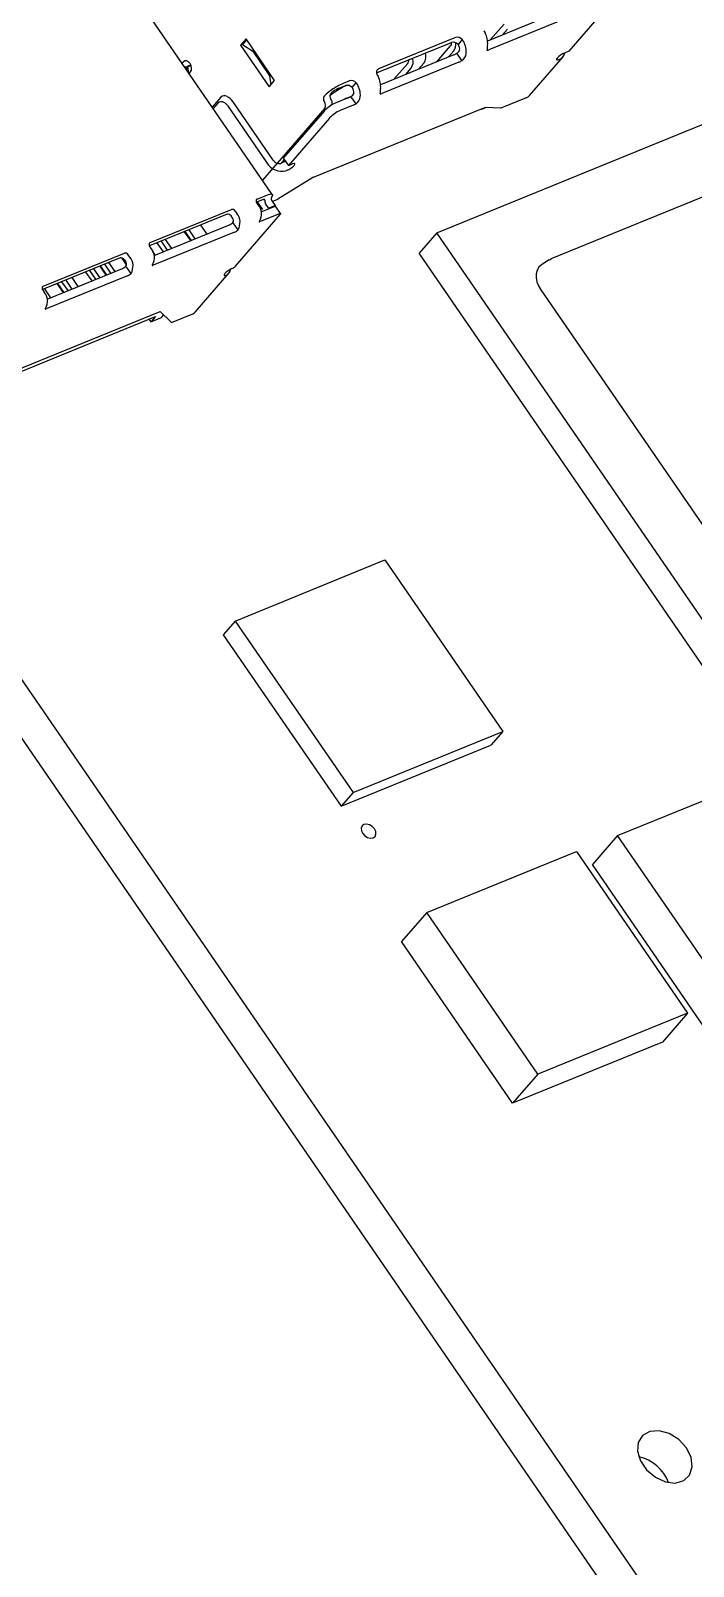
# Model space of a CAD drawing. Header units: millimetres. Extents: x 2 to 1109, y 2 to 430.
# Drawn here: x 230.3 to 251.9, y 41.4 to 91.6 of the extents above; entities that cross this region are included whole.
import ezdxf

# ---------------------------------------------------------------- set-up
doc = ezdxf.new("R2010")
doc.units = ezdxf.units.MM
doc.header["$LTSCALE"] = 0.5
doc.layers.add('几何体', color=7, linetype='Continuous')

msp = doc.modelspace()

# ---------------------------------------------------------------- linework, layer by layer
at = {"layer": '几何体'}
for p, q in [((238.156, 86.2), (229.413, 98.929)), ((249.188, 92.433), (247.84, 90.878)), ((247.587, 92.19), (245.19, 91.213)), ((247.752, 91.95), (245.235, 90.924)), ((244.143, 91.327), (241.626, 90.301)), ((243.529, 84.95), (259.609, 91.508)), ((245.727, 91.766), (245.278, 91.249)), ((245.663, 91.406), (245.837, 91.606)), ((237.297, 91.287), (237.114, 91.076)), ((237.114, 91.076), (237.184, 91.104)), ((237.114, 91.076), (238.049, 89.715)), ((237.317, 91.258), (237.184, 91.104)), ((237.184, 91.104), (237.517, 90.881)), ((238.232, 89.926), (237.297, 91.287)), ((237.517, 90.881), (237.55, 90.919)), ((237.517, 90.881), (238.066, 90.081)), ((241.56, 90.172), (244.006, 91.169)), ((243.53, 90.536), (243.979, 91.053)), ((243.915, 90.693), (244.089, 90.893)), ((244.361, 91.262), (244.224, 91.104)), ((247.84, 90.878), (247.7, 90.821)), ((235.399, 90.366), (235.341, 90.299)), ((235.504, 90.408), (235.399, 90.366)), ((235.432, 90.167), (235.399, 90.366)), ((235.495, 90.432), (235.401, 90.394)), ((244.091, 90.765), (241.694, 89.787)), ((244.256, 90.524), (241.739, 89.498)), ((242.132, 89.966), (242.581, 90.483)), ((242.517, 90.123), (242.691, 90.323)), ((243.11, 90.494), (242.936, 90.294)), ((244.352, 90.576), (244.187, 90.816)), ((246.558, 89.432), (247.655, 90.698)), ((247.517, 90.611), (247.552, 90.625)), ((235.442, 90.151), (235.487, 90.203)), ((238.049, 89.715), (238.232, 89.926)), ((238.066, 90.081), (238.099, 90.119)), ((238.066, 90.081), (238.112, 89.788)), ((240.682, 89.916), (240.473, 89.83)), ((240.763, 89.693), (240.9, 89.851)), ((236.474, 89.38), (236.194, 89.057)), ((240.63, 89.353), (240.211, 89.182)), ((240.336, 89.672), (240.545, 89.758)), ((240.61, 89.767), (240.557, 89.746)), ((240.585, 89.347), (240.727, 89.405)), ((240.891, 89.165), (240.726, 89.405)), ((246.455, 89.36), (245.625, 89.021)), ((236.375, 89.185), (236.225, 89.012)), ((236.692, 89.106), (237.978, 87.233)), ((238.188, 87.318), (236.902, 89.191)), ((239.875, 89.024), (237.834, 86.669)), ((239.864, 88.938), (238.516, 87.383)), ((239.504, 86.763), (245.097, 89.044)), ((240.795, 89.113), (240.375, 88.942)), ((244.99, 88.98), (244.979, 88.996)), ((245.144, 89.042), (244.99, 88.98)), ((244.99, 88.98), (245.018, 89.012)), ((245.625, 89.021), (245.097, 89.044)), ((258.935, 88.853), (247.287, 84.103)), ((217.594, 88.346), (250.298, 40.735)), ((240.029, 88.698), (238.681, 87.143)), ((216.863, 87.502), (249.567, 39.892)), ((238.446, 87.219), (238.548, 87.336)), ((238.516, 87.383), (238.681, 87.143)), ((238.546, 87.333), (238.552, 87.33)), ((238.473, 87.23), (238.438, 87.215)), ((238.638, 86.989), (238.603, 86.975)), ((238.681, 87.143), (238.821, 87.2)), ((239.504, 86.763), (238.336, 86.049)), ((237.836, 86.022), (237.643, 85.944)), ((237.698, 85.864), (237.643, 85.944)), ((237.658, 86.052), (237.973, 86.181)), ((237.845, 85.707), (237.674, 85.956)), ((237.789, 85.63), (238.227, 85.809)), ((238.038, 85.75), (237.939, 85.894)), ((238.248, 85.835), (238.038, 85.75)), ((238.149, 85.98), (238.248, 85.835)), ((238.153, 85.974), (238.336, 86.049)), ((238.248, 85.835), (238.223, 85.807)), ((238.429, 85.573), (238.264, 85.813)), ((236.682, 85.552), (234.147, 84.518)), ((234.162, 84.627), (236.819, 85.71)), ((236.862, 85.42), (236.807, 85.5)), ((236.944, 85.659), (236.999, 85.579)), ((236.954, 83.858), (238.416, 85.545)), ((238.392, 85.569), (237.763, 85.312)), ((238.014, 85.722), (238.038, 85.75)), ((236.924, 84.97), (234.267, 83.887)), ((234.293, 84.205), (236.759, 85.21)), ((235.489, 84.692), (235.289, 84.984)), ((235.301, 84.989), (235.501, 84.697)), ((235.429, 85.041), (235.629, 84.749)), ((235.813, 85.198), (236.013, 84.906)), ((237.036, 85.047), (236.871, 85.287)), ((243.529, 84.95), (242.953, 84.286)), ((256.176, 66.537), (243.529, 84.95)), ((234.202, 84.438), (234.147, 84.518)), ((234.335, 84.222), (234.246, 84.352)), ((234.598, 84.329), (234.398, 84.62)), ((234.732, 84.384), (234.532, 84.675)), ((234.66, 84.727), (234.86, 84.436)), ((233.186, 84.126), (230.651, 83.093)), ((230.667, 83.201), (233.323, 84.285)), ((232.727, 83.566), (232.527, 83.858)), ((232.745, 83.573), (232.545, 83.865)), ((232.879, 83.628), (232.679, 83.919)), ((232.807, 83.972), (233.007, 83.68)), ((233.39, 83.904), (233.236, 84.128)), ((233.311, 84.075), (233.366, 83.995)), ((233.54, 83.621), (233.375, 83.862)), ((233.503, 84.153), (233.448, 84.233)), ((255.601, 65.873), (242.953, 84.286)), ((247.207, 84.062), (246.98, 83.922)), ((247.21, 84.064), (247.268, 84.093)), ((247.287, 84.103), (247.268, 84.093)), ((233.428, 83.544), (230.771, 82.461)), ((230.797, 82.779), (233.263, 83.785)), ((231.347, 83.003), (231.147, 83.295)), ((231.481, 83.058), (231.281, 83.349)), ((231.408, 83.401), (231.609, 83.11)), ((231.818, 83.195), (231.618, 83.487)), ((232.056, 83.665), (232.256, 83.374)), ((232.39, 83.428), (232.189, 83.72)), ((232.317, 83.772), (232.518, 83.481)), ((235.641, 82.359), (236.738, 83.624)), ((230.652, 83.093), (230.707, 83.012)), ((230.709, 83.116), (230.91, 82.825)), ((231.329, 82.996), (231.129, 83.287)), ((246.929, 83.088), (256.09, 69.751)), ((228.903, 80.098), (234.496, 82.378)), ((234.86, 82.015), (234.496, 82.378)), ((234.86, 82.015), (235.559, 82.301)), ((228.551, 79.85), (234.345, 82.213)), ((234.127, 82.124), (234.189, 82.034)), ((234.345, 82.213), (234.189, 82.034)), ((234.189, 82.034), (234.539, 82.176)), ((234.539, 82.176), (234.613, 82.262)), ((236.944, 72.262), (241.838, 74.258)), ((241.838, 74.258), (245.688, 68.654)), ((236.944, 72.262), (236.556, 71.814)), ((236.944, 72.262), (240.794, 66.659)), ((236.556, 71.814), (240.405, 66.211)), ((240.794, 66.659), (245.688, 68.654)), ((245.688, 68.654), (245.299, 68.206)), ((240.405, 66.211), (245.299, 68.206)), ((249.439, 65.252), (254.334, 67.248)), ((240.794, 66.659), (240.405, 66.211)), ((249.439, 65.252), (248.617, 64.303)), ((253.069, 59.968), (249.439, 65.252)), ((243.202, 62.74), (248.096, 64.736)), ((248.096, 64.736), (251.725, 59.452)), ((252.246, 59.02), (248.617, 64.303)), ((243.202, 62.74), (242.379, 61.791)), ((246.831, 57.456), (243.202, 62.74)), ((246.009, 56.507), (242.379, 61.791)), ((251.725, 59.452), (246.831, 57.456)), ((251.725, 59.452), (250.903, 58.503)), ((250.903, 58.503), (246.009, 56.507)), ((246.831, 57.456), (246.009, 56.507))]:
    msp.add_line(p, q, dxfattribs=at)
at = {"layer": '几何体', "flags": 128}
for points in [[(245.069, 91.551), (245.091, 91.511), (245.108, 91.478)], [(244.224, 91.104), (244.238, 91.09), (244.246, 91.078)], [(244.409, 91.193), (244.384, 91.233), (244.361, 91.262)], [(247.7, 90.821), (247.639, 90.792), (247.574, 90.75), (247.514, 90.704), (247.469, 90.659), (247.444, 90.623), (247.445, 90.601), (247.47, 90.597), (247.517, 90.611)], [(235.213, 90.485), (235.231, 90.509), (235.256, 90.539)], [(235.487, 90.203), (235.514, 90.258), (235.521, 90.33), (235.504, 90.409), (235.467, 90.481), (235.416, 90.537), (235.357, 90.568), (235.301, 90.568), (235.256, 90.539)], [(240.948, 89.782), (240.923, 89.822), (240.9, 89.851)], [(241.573, 90.125), (241.595, 90.085), (241.612, 90.053)], [(236.676, 89.403), (236.707, 89.388), (236.73, 89.373)], [(240.763, 89.693), (240.777, 89.679), (240.785, 89.666)], [(246.455, 89.36), (246.518, 89.395), (246.558, 89.432)], [(236.629, 89.177), (236.601, 89.197), (236.577, 89.209)], [(238.581, 87.289), (238.533, 87.259), (238.473, 87.23)], [(238.638, 86.989), (238.698, 87.019), (238.763, 87.061), (238.823, 87.107), (238.869, 87.152), (238.893, 87.188), (238.893, 87.21), (238.867, 87.214), (238.821, 87.2)], [(237.658, 86.052), (237.645, 86.045), (237.635, 86.035), (237.628, 86.023), (237.625, 86.009), (237.624, 85.993), (237.627, 85.977), (237.634, 85.96), (237.643, 85.944)], [(237.911, 86.019), (237.911, 86.026), (237.908, 86.032), (237.902, 86.035), (237.893, 86.037), (237.882, 86.036), (237.869, 86.034), (237.853, 86.029), (237.836, 86.022)], [(237.973, 86.181), (238.029, 86.201), (238.077, 86.213), (238.115, 86.217), (238.142, 86.211), (238.158, 86.197), (238.162, 86.175), (238.153, 86.146), (238.132, 86.109)], [(238.264, 85.813), (238.263, 85.814), (238.258, 85.816), (238.25, 85.816), (238.24, 85.813), (238.227, 85.809)], [(237.736, 85.332), (237.726, 85.316), (237.727, 85.307), (237.74, 85.305), (237.763, 85.312)], [(238.392, 85.569), (238.405, 85.573), (238.415, 85.576), (238.423, 85.576), (238.428, 85.573), (238.43, 85.569), (238.428, 85.563), (238.424, 85.554), (238.416, 85.545)], [(234.162, 84.627), (234.15, 84.62), (234.14, 84.61), (234.133, 84.597), (234.129, 84.583), (234.129, 84.567), (234.132, 84.551), (234.138, 84.534), (234.147, 84.518)], [(234.24, 83.907), (234.23, 83.89), (234.232, 83.881), (234.245, 83.88), (234.267, 83.887)], [(246.98, 83.922), (246.948, 83.9), (246.868, 83.82), (246.812, 83.722), (246.782, 83.608), (246.779, 83.482), (246.803, 83.35), (246.854, 83.217), (246.929, 83.088)], [(236.838, 83.777), (236.778, 83.747), (236.713, 83.705), (236.653, 83.659), (236.607, 83.614), (236.583, 83.578), (236.583, 83.556), (236.609, 83.552), (236.656, 83.566)], [(230.667, 83.201), (230.654, 83.194), (230.644, 83.184), (230.637, 83.172), (230.633, 83.157), (230.633, 83.142), (230.636, 83.125), (230.642, 83.109), (230.652, 83.093)], [(230.744, 82.481), (230.734, 82.465), (230.736, 82.455), (230.749, 82.454), (230.771, 82.461)], [(235.559, 82.301), (235.609, 82.329), (235.641, 82.359)], [(241.494, 65.475), (241.421, 65.553), (241.33, 65.608), (241.235, 65.63), (241.15, 65.617), (241.088, 65.57), (241.059, 65.497), (241.066, 65.408), (241.109, 65.318), (241.182, 65.24), (241.272, 65.185), (241.368, 65.163), (241.453, 65.176), (241.515, 65.223), (241.544, 65.296), (241.537, 65.385), (241.494, 65.475)], [(251.687, 45.242), (251.438, 45.514), (251.128, 45.711), (250.798, 45.806), (250.493, 45.785), (250.253, 45.653), (250.112, 45.425), (250.088, 45.135), (250.184, 44.819), (250.388, 44.522), (250.673, 44.283), (250.998, 44.135), (251.322, 44.097), (251.599, 44.175), (251.792, 44.358), (251.877, 44.622), (251.84, 44.93), (251.687, 45.242)]]:
    msp.add_lwpolyline(points, dxfattribs=at)
at = {"layer": '几何体'}
for centre, radius, start, end in [((244.2, 91.121), 0.214, 41.3059, 105.5361), ((244.497, 91.144), 0.696, 355.0711, 28.6371), ((242.788, 90.713), 0.389, 325.7291, 16.6043), ((243.846, 91.154), 0.166, 322.9561, 6.0393), ((244.063, 90.963), 0.214, 41.3061, 105.534), ((243.806, 91.1), 0.35, 323.8319, 9.1435), ((244.128, 90.961), 0.156, 292.3218, 344.9936), ((244.001, 90.944), 0.278, 355.0705, 28.6356), ((243.798, 90.859), 0.696, 355.0706, 28.6374), ((245.963, 90.911), 0.792, 167.3575, 180.1065), ((245.177, 91.038), 0.128, 267.4596, 296.8582), ((247.453, 90.873), 0.267, 291.7214, 350.3984), ((235.119, 91.065), 0.729, 284.3207, 292.7627), ((242.448, 90.583), 0.166, 322.9593, 6.081), ((242.369, 90.542), 0.389, 325.7291, 16.6043), ((243.849, 91.333), 0.618, 293.0669, 303.1998), ((244.014, 91.093), 0.618, 293.0669, 303.1998), ((244.167, 90.846), 0.328, 304.424, 351.8138), ((241.274, 87.976), 2.02, 113.3828, 125.6965), ((240.74, 89.71), 0.214, 41.3059, 105.5361), ((241.681, 90.189), 0.125, 116.0835, 210.3259), ((241.001, 89.719), 0.696, 355.0711, 28.6371), ((236.593, 89.242), 0.182, 62.7214, 130.694), ((236.226, 88.724), 0.821, 34.6498, 52.1864), ((239.986, 89.326), 0.161, 140.8203, 219.5271), ((241.323, 87.854), 2.148, 124.8334, 132.886), ((241.434, 87.749), 2.18, 113.7193, 129.9911), ((240.186, 89.406), 0.151, 131.9112, 220.3964), ((240.836, 88.583), 1.2, 125.057, 128.7441), ((240.736, 88.745), 1.01, 113.3828, 125.6965), ((240.93, 88.532), 0.885, 112.9533, 121.4327), ((240.603, 89.552), 0.214, 41.3061, 105.534), ((240.388, 89.922), 0.618, 293.0669, 303.1998), ((240.667, 89.549), 0.156, 292.3218, 344.9936), ((240.517, 89.524), 0.304, 15.162, 27.9017), ((240.563, 89.534), 0.256, 354.3293, 15.7003), ((240.706, 89.435), 0.328, 304.424, 351.8138), ((240.277, 89.427), 0.759, 15.1622, 27.9037), ((240.392, 89.452), 0.641, 354.3293, 15.7003), ((242.467, 89.486), 0.792, 167.3575, 180.1065), ((241.681, 89.612), 0.128, 267.4596, 296.8582), ((236.494, 89.047), 0.182, 62.7214, 130.694), ((236.357, 88.875), 0.407, 34.6011, 47.9713), ((239.725, 89.113), 0.175, 329.2256, 38.7844), ((240.63, 88.217), 1.053, 113.4745, 136.7068), ((240.795, 87.977), 1.053, 113.4745, 136.7068), ((239.926, 89.196), 0.184, 336.5035, 37.8283), ((240.553, 89.682), 0.618, 293.0669, 303.1998), ((238.382, 87.435), 0.227, 211.0233, 284.1302), ((238.464, 87.525), 0.567, 211.0233, 284.1302), ((237.334, 85.571), 0.467, 329.2433, 38.8032), ((238.095, 85.995), 0.186, 172.423, 212.829), ((238.253, 86.059), 0.131, 157.087, 217.269), ((236.71, 85.442), 0.113, 31.0233, 104.1302), ((236.847, 85.6), 0.113, 31.0233, 104.1302), ((236.771, 85.347), 0.117, 329.1527, 38.7068), ((236.635, 85.286), 0.467, 329.207, 38.7671), ((236.616, 85.538), 0.358, 293.5658, 315.543), ((236.782, 85.298), 0.358, 293.4106, 315.3831), ((233.839, 84.146), 0.467, 329.2433, 38.8032), ((233.214, 84.016), 0.113, 31.0233, 104.1302), ((233.12, 84.112), 0.358, 293.5658, 315.543), ((233.351, 84.175), 0.113, 31.0233, 104.1302), ((233.275, 83.922), 0.117, 329.1527, 38.7068), ((233.139, 83.861), 0.467, 329.207, 38.7671), ((236.699, 84.098), 0.351, 293.4745, 316.7068), ((233.286, 83.873), 0.358, 293.4106, 315.3831), ((236.573, 83.767), 0.218, 292.2519, 356.4319), ((230.343, 82.72), 0.467, 329.2433, 38.8032), ((249.862, 43.663), 1.318, 19.8728, 78.2849)]:
    msp.add_arc(centre, radius, start, end, dxfattribs=at)

doc.saveas('drawing.dxf')
